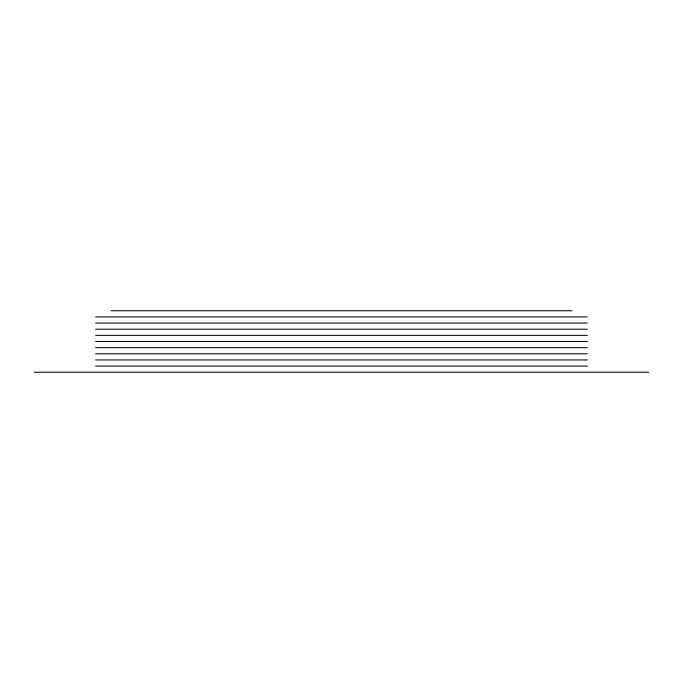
<?xml version="1.0" encoding="UTF-8"?>
<svg xmlns="http://www.w3.org/2000/svg" width="683" height="683" viewBox="0 0 683 683"><rect width="100%" height="100%" fill="white"/><g stroke="black" fill="none" stroke-linecap="round" stroke-linejoin="round"><path stroke-width="1.02" d="M110.987 310.765L572.013 310.765M95.62 316.912L587.38 316.912M95.62 323.059L587.38 323.059M95.62 329.206L587.38 329.206M95.62 335.353L587.38 335.353M95.62 341.5L587.38 341.5M95.62 347.647L587.38 347.647M95.62 353.794L587.38 353.794M95.62 359.941L587.38 359.941M95.62 366.088L587.38 366.088M34.15 372.235L648.85 372.235"/></g></svg>
